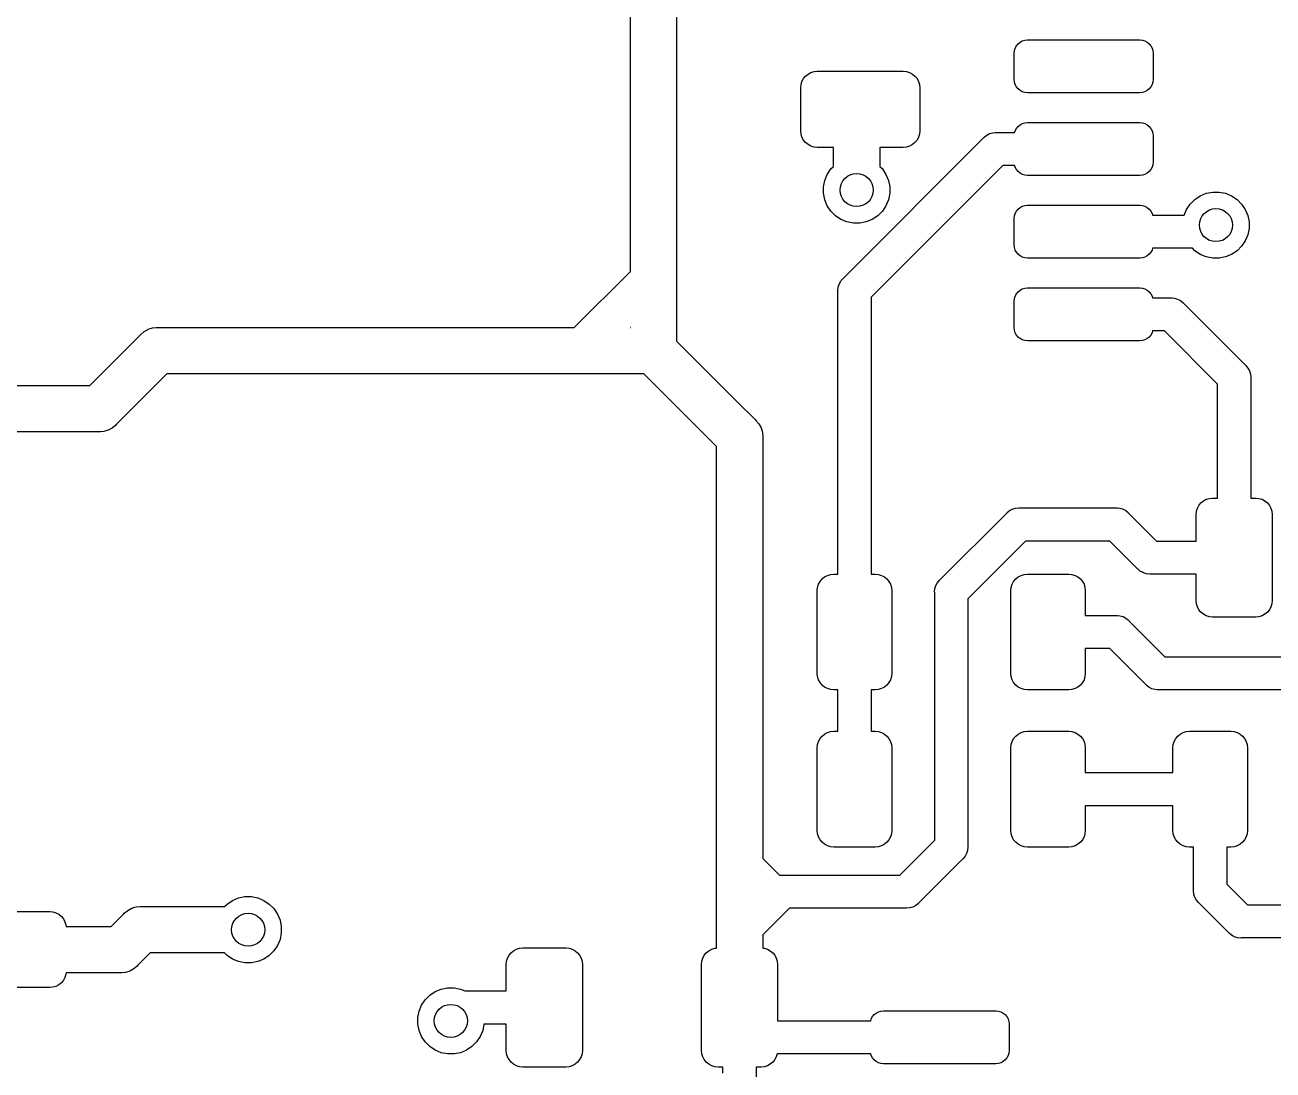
# Model space of a CAD drawing. Extents: x -3.6 to 94.4, y -84.3 to 13.7.
# Drawn here: x 29.38 to 48.24, y -61.75 to -45.95 of the extents above; entities that cross this region are included whole.
import ezdxf

# ---------------------------------------------------------------- set-up
doc = ezdxf.new("R2010")
doc.units = 0
doc.layers.add('BLACK', color=7, linetype='CONTINUOUS')

msp = doc.modelspace()

# ---------------------------------------------------------------- linework, layer by layer
at = {"layer": 'BLACK', "linetype": 'CONTINUOUS'}
for p, q in [((38.525, -49.6757), (38.525, -42.3922)), ((39.225, -42.52), (39.225, -50.73)), ((44.3836, -46.2336), (44.4139, -46.2087)), ((44.4139, -46.2087), (44.4485, -46.1902)), ((44.4485, -46.1902), (44.486, -46.1788)), ((44.486, -46.1788), (44.525, -46.175)), ((44.525, -46.175), (46.225, -46.175)), ((46.225, -46.175), (46.264, -46.1788)), ((46.264, -46.1788), (46.3015, -46.1902)), ((46.3015, -46.1902), (46.3361, -46.2087)), ((46.3361, -46.2087), (46.3664, -46.2336)), ((44.325, -46.375), (44.3288, -46.336)), ((44.325, -46.775), (44.325, -46.375)), ((44.3288, -46.336), (44.3402, -46.2985)), ((44.3402, -46.2985), (44.3587, -46.2639)), ((44.3587, -46.2639), (44.3836, -46.2336)), ((46.3664, -46.2336), (46.3913, -46.2639)), ((46.3913, -46.2639), (46.4098, -46.2985)), ((46.4098, -46.2985), (46.4212, -46.336)), ((46.4212, -46.336), (46.425, -46.375)), ((46.425, -46.375), (46.425, -46.775)), ((41.119, -46.8043), (41.1421, -46.7611)), ((41.1421, -46.7611), (41.1732, -46.7232)), ((41.1732, -46.7232), (41.2111, -46.6921)), ((41.2111, -46.6921), (41.2543, -46.669)), ((41.2543, -46.669), (41.3012, -46.6548)), ((41.3012, -46.6548), (41.35, -46.65)), ((41.35, -46.65), (42.65, -46.65)), ((42.65, -46.65), (42.6988, -46.6548)), ((42.6988, -46.6548), (42.7457, -46.669)), ((42.7457, -46.669), (42.7889, -46.6921)), ((42.7889, -46.6921), (42.8268, -46.7232)), ((42.8268, -46.7232), (42.8579, -46.7611)), ((42.8579, -46.7611), (42.881, -46.8043)), ((41.1, -46.9), (41.1048, -46.8512)), ((41.1, -47.55), (41.1, -46.9)), ((41.1048, -46.8512), (41.119, -46.8043)), ((42.881, -46.8043), (42.8952, -46.8512)), ((42.8952, -46.8512), (42.9, -46.9)), ((42.9, -46.9), (42.9, -47.55)), ((44.3288, -46.814), (44.325, -46.775)), ((44.3402, -46.8515), (44.3288, -46.814)), ((44.3587, -46.8861), (44.3402, -46.8515)), ((44.3836, -46.9164), (44.3587, -46.8861)), ((44.4139, -46.9413), (44.3836, -46.9164)), ((44.4485, -46.9598), (44.4139, -46.9413)), ((44.486, -46.9712), (44.4485, -46.9598)), ((46.3015, -46.9598), (46.264, -46.9712)), ((46.3361, -46.9413), (46.3015, -46.9598)), ((46.3664, -46.9164), (46.3361, -46.9413)), ((46.3913, -46.8861), (46.3664, -46.9164)), ((46.4098, -46.8515), (46.3913, -46.8861)), ((46.4212, -46.814), (46.4098, -46.8515)), ((46.425, -46.775), (46.4212, -46.814)), ((44.525, -46.975), (44.486, -46.9712)), ((46.225, -46.975), (44.525, -46.975)), ((46.264, -46.9712), (46.225, -46.975)), ((44.3402, -47.5485), (44.3587, -47.5139)), ((44.3587, -47.5139), (44.3836, -47.4836)), ((44.3836, -47.4836), (44.4139, -47.4587)), ((44.4139, -47.4587), (44.4485, -47.4402)), ((44.4485, -47.4402), (44.486, -47.4288)), ((44.486, -47.4288), (44.525, -47.425)), ((44.525, -47.425), (46.225, -47.425)), ((46.225, -47.425), (46.264, -47.4288)), ((46.264, -47.4288), (46.3015, -47.4402)), ((46.3015, -47.4402), (46.3361, -47.4587)), ((46.3361, -47.4587), (46.3664, -47.4836)), ((46.3664, -47.4836), (46.3913, -47.5139)), ((46.3913, -47.5139), (46.4098, -47.5485)), ((41.1048, -47.5988), (41.1, -47.55)), ((41.119, -47.6457), (41.1048, -47.5988)), ((41.1421, -47.6889), (41.119, -47.6457)), ((41.1732, -47.7268), (41.1421, -47.6889)), ((41.7444, -49.777), (43.8645, -47.6569)), ((42.8579, -47.6889), (42.8268, -47.7268)), ((42.881, -47.6457), (42.8579, -47.6889)), ((42.8952, -47.5988), (42.881, -47.6457)), ((42.9, -47.55), (42.8952, -47.5988)), ((43.8645, -47.6569), (43.8724, -47.6474)), ((43.8724, -47.6474), (43.9104, -47.6161)), ((43.9104, -47.6161), (43.9539, -47.5929)), ((43.9539, -47.5929), (44.001, -47.5786)), ((44.001, -47.5786), (44.0377, -47.575)), ((44.0377, -47.575), (44.05, -47.5738)), ((44.0377, -47.575), (44.0377, -47.575)), ((44.05, -47.5738), (44.0623, -47.575)), ((44.0623, -47.575), (44.3322, -47.575)), ((44.3322, -47.575), (44.3402, -47.5485)), ((46.4098, -47.5485), (46.4212, -47.586)), ((46.4212, -47.586), (46.425, -47.625)), ((46.425, -47.625), (46.425, -48.025)), ((41.2111, -47.7579), (41.1732, -47.7268)), ((41.2543, -47.781), (41.2111, -47.7579)), ((41.3012, -47.7952), (41.2543, -47.781)), ((41.35, -47.8), (41.3012, -47.7952)), ((41.595, -47.8), (41.35, -47.8)), ((41.595, -48.0879), (41.595, -47.8)), ((42.65, -47.8), (42.295, -47.8)), ((42.295, -47.8), (42.295, -48.0879)), ((42.6988, -47.7952), (42.65, -47.8)), ((42.7457, -47.781), (42.6988, -47.7952)), ((42.7889, -47.7579), (42.7457, -47.781)), ((42.8268, -47.7268), (42.7889, -47.7579)), ((41.5567, -48.1263), (41.595, -48.0879)), ((44.1536, -48.075), (42.1625, -50.0661)), ((42.295, -48.0879), (42.3334, -48.1263)), ((44.3322, -48.075), (44.1536, -48.075)), ((44.3402, -48.1015), (44.3322, -48.075)), ((46.4212, -48.064), (46.4098, -48.1015)), ((46.425, -48.025), (46.4212, -48.064)), ((41.4642, -48.2992), (41.5019, -48.2082)), ((41.5019, -48.2082), (41.5567, -48.1263)), ((42.3334, -48.1263), (42.3881, -48.2082)), ((42.3881, -48.2082), (42.4258, -48.2992)), ((44.3587, -48.1361), (44.3402, -48.1015)), ((44.3836, -48.1664), (44.3587, -48.1361)), ((44.4139, -48.1913), (44.3836, -48.1664)), ((44.4485, -48.2098), (44.4139, -48.1913)), ((44.486, -48.2212), (44.4485, -48.2098)), ((44.525, -48.225), (44.486, -48.2212)), ((46.225, -48.225), (44.525, -48.225)), ((46.264, -48.2212), (46.225, -48.225)), ((46.3015, -48.2098), (46.264, -48.2212)), ((46.3361, -48.1913), (46.3015, -48.2098)), ((46.3664, -48.1664), (46.3361, -48.1913)), ((46.3913, -48.1361), (46.3664, -48.1664)), ((46.4098, -48.1015), (46.3913, -48.1361)), ((41.445, -48.3958), (41.4642, -48.2992)), ((41.445, -48.4943), (41.445, -48.3958)), ((42.4258, -48.2992), (42.445, -48.3958)), ((42.445, -48.3958), (42.445, -48.4943)), ((41.4642, -48.5909), (41.445, -48.4943)), ((41.5019, -48.6819), (41.4642, -48.5909)), ((42.4258, -48.5909), (42.3881, -48.6819)), ((42.445, -48.4943), (42.4258, -48.5909)), ((46.9319, -48.7382), (46.9866, -48.6563)), ((46.9866, -48.6563), (47.0563, -48.5866)), ((47.0563, -48.5866), (47.1382, -48.5319)), ((47.1382, -48.5319), (47.2292, -48.4942)), ((47.2292, -48.4942), (47.3258, -48.475)), ((47.3258, -48.475), (47.4242, -48.475)), ((47.4242, -48.475), (47.5208, -48.4942)), ((47.5208, -48.4942), (47.6118, -48.5319)), ((47.6118, -48.5319), (47.6937, -48.5866)), ((47.6937, -48.5866), (47.7634, -48.6563)), ((47.7634, -48.6563), (47.8181, -48.7382)), ((41.5567, -48.7638), (41.5019, -48.6819)), ((41.6263, -48.8334), (41.5567, -48.7638)), ((41.7082, -48.8881), (41.6263, -48.8334)), ((42.2638, -48.8334), (42.1819, -48.8881)), ((42.3334, -48.7638), (42.2638, -48.8334)), ((42.3881, -48.6819), (42.3334, -48.7638)), ((44.325, -48.875), (44.3288, -48.836)), ((44.3288, -48.836), (44.3402, -48.7985)), ((44.3402, -48.7985), (44.3587, -48.7639)), ((44.3587, -48.7639), (44.3836, -48.7336)), ((44.3836, -48.7336), (44.4139, -48.7087)), ((44.4139, -48.7087), (44.4485, -48.6902)), ((44.4485, -48.6902), (44.486, -48.6788)), ((44.486, -48.6788), (44.525, -48.675)), ((44.525, -48.675), (46.225, -48.675)), ((46.225, -48.675), (46.264, -48.6788)), ((46.264, -48.6788), (46.3015, -48.6902)), ((46.3015, -48.6902), (46.3361, -48.7087)), ((46.3361, -48.7087), (46.3664, -48.7336)), ((46.3664, -48.7336), (46.3913, -48.7639)), ((46.3913, -48.7639), (46.4098, -48.7985)), ((46.4098, -48.7985), (46.4178, -48.825)), ((46.4178, -48.825), (46.8959, -48.825)), ((46.8959, -48.825), (46.9319, -48.7382)), ((47.8181, -48.7382), (47.8558, -48.8292)), ((47.8558, -48.8292), (47.875, -48.9258)), ((41.7992, -48.9258), (41.7082, -48.8881)), ((41.8958, -48.945), (41.7992, -48.9258)), ((41.9943, -48.945), (41.8958, -48.945)), ((42.0909, -48.9258), (41.9943, -48.945)), ((42.1819, -48.8881), (42.0909, -48.9258)), ((44.325, -49.275), (44.325, -48.875)), ((47.875, -49.0242), (47.8558, -49.1208)), ((47.875, -48.9258), (47.875, -49.0242)), ((47.8181, -49.2118), (47.7634, -49.2937)), ((47.8558, -49.1208), (47.8181, -49.2118)), ((44.3288, -49.314), (44.325, -49.275)), ((44.3402, -49.3515), (44.3288, -49.314)), ((44.3587, -49.3861), (44.3402, -49.3515)), ((44.3836, -49.4164), (44.3587, -49.3861)), ((46.3913, -49.3861), (46.3664, -49.4164)), ((46.4098, -49.3515), (46.3913, -49.3861)), ((46.4178, -49.325), (46.4098, -49.3515)), ((47.0179, -49.325), (46.4178, -49.325)), ((47.0563, -49.3634), (47.0179, -49.325)), ((47.1382, -49.4181), (47.0563, -49.3634)), ((47.6937, -49.3634), (47.6118, -49.4181)), ((47.7634, -49.2937), (47.6937, -49.3634)), ((44.4139, -49.4413), (44.3836, -49.4164)), ((44.4485, -49.4598), (44.4139, -49.4413)), ((44.486, -49.4712), (44.4485, -49.4598)), ((44.525, -49.475), (44.486, -49.4712)), ((46.225, -49.475), (44.525, -49.475)), ((46.264, -49.4712), (46.225, -49.475)), ((46.3015, -49.4598), (46.264, -49.4712)), ((46.3361, -49.4413), (46.3015, -49.4598)), ((46.3664, -49.4164), (46.3361, -49.4413)), ((47.2292, -49.4558), (47.1382, -49.4181)), ((47.3258, -49.475), (47.2292, -49.4558)), ((47.4242, -49.475), (47.3258, -49.475)), ((47.5208, -49.4558), (47.4242, -49.475)), ((47.6118, -49.4181), (47.5208, -49.4558)), ((37.6757, -50.525), (38.525, -49.6757)), ((41.7105, -49.8145), (41.7349, -49.7849)), ((41.7349, -49.7849), (41.7444, -49.777)), ((41.6613, -49.9625), (41.6661, -49.9135)), ((41.6625, -49.9748), (41.6613, -49.9625)), ((41.6625, -54.25), (41.6625, -49.9748)), ((41.6661, -49.9135), (41.6804, -49.8664)), ((41.6804, -49.8664), (41.7036, -49.8229)), ((41.7036, -49.8229), (41.7105, -49.8145)), ((44.3836, -49.9836), (44.4139, -49.9587)), ((44.4139, -49.9587), (44.4485, -49.9402)), ((44.4485, -49.9402), (44.486, -49.9288)), ((44.486, -49.9288), (44.525, -49.925)), ((44.525, -49.925), (46.225, -49.925)), ((46.225, -49.925), (46.264, -49.9288)), ((46.264, -49.9288), (46.3015, -49.9402)), ((46.3015, -49.9402), (46.3361, -49.9587)), ((46.3361, -49.9587), (46.3664, -49.9836)), ((42.1625, -50.0661), (42.1625, -54.25)), ((44.325, -50.125), (44.3288, -50.086)), ((44.325, -50.525), (44.325, -50.125)), ((44.3288, -50.086), (44.3402, -50.0485)), ((44.3402, -50.0485), (44.3587, -50.0139)), ((44.3587, -50.0139), (44.3836, -49.9836)), ((46.3664, -49.9836), (46.3913, -50.0139)), ((46.3913, -50.0139), (46.4098, -50.0485)), ((46.4098, -50.0485), (46.4178, -50.075)), ((46.4178, -50.075), (46.6877, -50.075)), ((46.6877, -50.075), (46.7, -50.0738)), ((46.7, -50.0738), (46.7123, -50.075)), ((46.7123, -50.075), (46.749, -50.0786)), ((46.749, -50.0786), (46.7961, -50.0929)), ((46.7961, -50.0929), (46.8396, -50.1161)), ((46.8396, -50.1161), (46.8776, -50.1474)), ((46.8776, -50.1474), (46.8855, -50.1569)), ((46.8855, -50.1569), (47.8181, -51.0895)), ((31.2404, -50.5501), (31.3064, -50.5301)), ((31.3064, -50.5301), (31.3578, -50.525)), ((31.3578, -50.525), (31.375, -50.5233)), ((31.375, -50.5233), (31.3922, -50.525)), ((31.3922, -50.525), (37.6757, -50.525)), ((38.525, -50.5243), (38.5243, -50.525)), ((38.5243, -50.525), (38.525, -50.525)), ((38.525, -50.525), (38.525, -50.5243)), ((44.3288, -50.564), (44.325, -50.525)), ((30.355, -51.4), (31.1154, -50.6397)), ((31.1154, -50.6397), (31.1263, -50.6263)), ((31.1263, -50.6263), (31.1796, -50.5826)), ((31.1796, -50.5826), (31.2273, -50.5571)), ((31.2273, -50.5571), (31.2404, -50.5501)), ((39.225, -50.73), (40.1346, -51.6397)), ((44.3402, -50.6015), (44.3288, -50.564)), ((44.3587, -50.6361), (44.3402, -50.6015)), ((44.3836, -50.6664), (44.3587, -50.6361)), ((44.4139, -50.6913), (44.3836, -50.6664)), ((44.4485, -50.7098), (44.4139, -50.6913)), ((44.486, -50.7212), (44.4485, -50.7098)), ((44.525, -50.725), (44.486, -50.7212)), ((46.225, -50.725), (44.525, -50.725)), ((46.264, -50.7212), (46.225, -50.725)), ((46.3015, -50.7098), (46.264, -50.7212)), ((46.3361, -50.6913), (46.3015, -50.7098)), ((46.3664, -50.6664), (46.3361, -50.6913)), ((46.3913, -50.6361), (46.3664, -50.6664)), ((46.4098, -50.6015), (46.3913, -50.6361)), ((46.4178, -50.575), (46.4098, -50.6015)), ((46.5964, -50.575), (46.4178, -50.575)), ((47.4, -51.3786), (46.5964, -50.575)), ((47.8181, -51.0895), (47.8276, -51.0974)), ((47.8276, -51.0974), (47.8589, -51.1354)), ((31.52, -51.225), (30.7597, -51.9853)), ((38.73, -51.225), (31.52, -51.225)), ((39.6397, -52.1346), (38.73, -51.225)), ((47.8589, -51.1354), (47.8821, -51.1789)), ((47.8821, -51.1789), (47.8964, -51.226)), ((47.8964, -51.226), (47.9012, -51.275)), ((47.9012, -51.275), (47.9, -51.2873)), ((47.9, -51.2873), (47.9, -53.1)), ((27.6, -51.4), (30.355, -51.4)), ((47.4, -53.1), (47.4, -51.3786)), ((40.1346, -51.6397), (40.1347, -51.6397)), ((40.1347, -51.6397), (40.4103, -51.9154)), ((30.6954, -52.0424), (30.6346, -52.0749)), ((30.7487, -51.9987), (30.6954, -52.0424)), ((30.7597, -51.9853), (30.7487, -51.9987)), ((40.4103, -51.9154), (40.4237, -51.9263)), ((40.4237, -51.9263), (40.4674, -51.9796)), ((40.4674, -51.9796), (40.4999, -52.0404)), ((40.4999, -52.0404), (40.5049, -52.0567)), ((30.4828, -52.1), (27.6, -52.1)), ((30.5, -52.1017), (30.4828, -52.1)), ((30.5172, -52.1), (30.5, -52.1017)), ((30.5686, -52.0949), (30.5172, -52.1)), ((30.5172, -52.1), (30.5172, -52.1)), ((30.6346, -52.0749), (30.5686, -52.0949)), ((39.6397, -52.1347), (39.6397, -52.1346)), ((39.825, -52.32), (39.6397, -52.1347)), ((40.5049, -52.0567), (40.5199, -52.1064)), ((40.5199, -52.1064), (40.5267, -52.175)), ((40.5267, -52.175), (40.525, -52.1922)), ((40.525, -52.1922), (40.525, -58.5464)), ((39.825, -58.5672), (39.825, -52.32)), ((47.1171, -53.2111), (47.1482, -53.1732)), ((47.1482, -53.1732), (47.1861, -53.1421)), ((47.1861, -53.1421), (47.2293, -53.119)), ((47.2293, -53.119), (47.2762, -53.1048)), ((47.2762, -53.1048), (47.325, -53.1)), ((47.325, -53.1), (47.4, -53.1)), ((47.9, -53.1), (47.975, -53.1)), ((47.975, -53.1), (48.0238, -53.1048)), ((48.0238, -53.1048), (48.0707, -53.119)), ((48.0707, -53.119), (48.1139, -53.1421)), ((48.1139, -53.1421), (48.1518, -53.1732)), ((48.1518, -53.1732), (48.1829, -53.2111)), ((43.2069, -54.3331), (44.2081, -53.3319)), ((44.2081, -53.3319), (44.216, -53.3224)), ((44.216, -53.3224), (44.254, -53.2911)), ((44.254, -53.2911), (44.2975, -53.2679)), ((44.2975, -53.2679), (44.3446, -53.2536)), ((44.3446, -53.2536), (44.3936, -53.2488)), ((44.3936, -53.2488), (44.4059, -53.25)), ((44.4059, -53.25), (45.8627, -53.25)), ((45.8627, -53.25), (45.875, -53.2488)), ((45.875, -53.2488), (45.8873, -53.25)), ((45.8873, -53.25), (45.924, -53.2536)), ((45.924, -53.2536), (45.9711, -53.2679)), ((45.9711, -53.2679), (46.0146, -53.2911)), ((46.0146, -53.2911), (46.0526, -53.3224)), ((46.0526, -53.3224), (46.0605, -53.3319)), ((46.0605, -53.3319), (46.4786, -53.75)), ((47.075, -53.35), (47.0798, -53.3012)), ((47.075, -53.75), (47.075, -53.35)), ((47.0798, -53.3012), (47.094, -53.2543)), ((47.094, -53.2543), (47.1171, -53.2111)), ((48.1829, -53.2111), (48.206, -53.2543)), ((48.206, -53.2543), (48.2202, -53.3012)), ((48.2202, -53.3012), (48.225, -53.35)), ((48.225, -53.35), (48.225, -54.65)), ((44.4972, -53.75), (43.625, -54.6222)), ((45.7714, -53.75), (44.4972, -53.75)), ((46.1895, -54.1681), (45.7714, -53.75)), ((46.4786, -53.75), (47.075, -53.75)), ((41.4232, -54.3232), (41.4611, -54.2921)), ((41.4611, -54.2921), (41.5043, -54.269)), ((41.5043, -54.269), (41.5512, -54.2548)), ((41.5512, -54.2548), (41.6, -54.25)), ((41.6, -54.25), (41.6625, -54.25)), ((42.1625, -54.25), (42.225, -54.25)), ((42.225, -54.25), (42.2738, -54.2548)), ((42.2738, -54.2548), (42.3207, -54.269)), ((42.3207, -54.269), (42.3639, -54.2921)), ((42.3639, -54.2921), (42.4018, -54.3232)), ((44.3482, -54.3232), (44.3861, -54.2921)), ((44.3861, -54.2921), (44.4293, -54.269)), ((44.4293, -54.269), (44.4762, -54.2548)), ((44.4762, -54.2548), (44.525, -54.25)), ((44.525, -54.25), (45.15, -54.25)), ((45.15, -54.25), (45.1988, -54.2548)), ((45.1988, -54.2548), (45.2457, -54.269)), ((45.2457, -54.269), (45.2889, -54.2921)), ((45.2889, -54.2921), (45.3268, -54.3232)), ((46.1974, -54.1776), (46.1895, -54.1681)), ((46.2354, -54.2089), (46.1974, -54.1776)), ((46.2623, -54.2232), (46.2354, -54.2089)), ((46.2789, -54.2321), (46.2623, -54.2232)), ((46.326, -54.2464), (46.2789, -54.2321)), ((46.375, -54.2512), (46.326, -54.2464)), ((46.3873, -54.25), (46.375, -54.2512)), ((47.075, -54.25), (46.3873, -54.25)), ((47.075, -54.65), (47.075, -54.25)), ((41.35, -54.5), (41.3548, -54.4512)), ((41.35, -55.75), (41.35, -54.5)), ((41.3548, -54.4512), (41.369, -54.4043)), ((41.369, -54.4043), (41.3921, -54.3611)), ((41.3921, -54.3611), (41.4232, -54.3232)), ((42.4018, -54.3232), (42.4329, -54.3611)), ((42.4329, -54.3611), (42.456, -54.4043)), ((42.456, -54.4043), (42.4702, -54.4512)), ((42.4702, -54.4512), (42.475, -54.5)), ((42.475, -54.5), (42.475, -55.75)), ((43.1238, -54.5186), (43.1286, -54.4696)), ((43.1286, -54.4696), (43.1429, -54.4225)), ((43.1429, -54.4225), (43.1661, -54.379)), ((43.1661, -54.379), (43.1694, -54.375)), ((43.1694, -54.375), (43.1974, -54.341)), ((43.1974, -54.341), (43.2069, -54.3331)), ((44.275, -54.5), (44.2798, -54.4512)), ((44.275, -55.75), (44.275, -54.5)), ((44.2798, -54.4512), (44.294, -54.4043)), ((44.294, -54.4043), (44.3171, -54.3611)), ((44.3171, -54.3611), (44.3482, -54.3232)), ((45.3268, -54.3232), (45.3579, -54.3611)), ((45.3579, -54.3611), (45.381, -54.4043)), ((45.381, -54.4043), (45.3952, -54.4512)), ((45.3952, -54.4512), (45.4, -54.5)), ((45.4, -54.5), (45.4, -54.875)), ((43.125, -54.5309), (43.1238, -54.5186)), ((43.125, -58.2714), (43.125, -54.5309)), ((43.625, -54.6222), (43.625, -58.3627)), ((47.0798, -54.6988), (47.075, -54.65)), ((48.225, -54.65), (48.2202, -54.6988)), ((45.4, -54.875), (45.8627, -54.875)), ((45.8627, -54.875), (45.875, -54.8738)), ((45.875, -54.8738), (45.8873, -54.875)), ((45.8873, -54.875), (45.924, -54.8786)), ((45.924, -54.8786), (45.9711, -54.8929)), ((47.094, -54.7457), (47.0798, -54.6988)), ((47.1171, -54.7889), (47.094, -54.7457)), ((47.1482, -54.8268), (47.1171, -54.7889)), ((47.1861, -54.8579), (47.1482, -54.8268)), ((47.2293, -54.881), (47.1861, -54.8579)), ((47.2762, -54.8952), (47.2293, -54.881)), ((48.0707, -54.881), (48.0238, -54.8952)), ((48.1139, -54.8579), (48.0707, -54.881)), ((48.1518, -54.8268), (48.1139, -54.8579)), ((48.1829, -54.7889), (48.1518, -54.8268)), ((48.206, -54.7457), (48.1829, -54.7889)), ((48.2202, -54.6988), (48.206, -54.7457)), ((45.9711, -54.8929), (46.0146, -54.9161)), ((46.0146, -54.9161), (46.0526, -54.9474)), ((46.0526, -54.9474), (46.0605, -54.9569)), ((46.0605, -54.9569), (46.6036, -55.5)), ((47.325, -54.9), (47.2762, -54.8952)), ((47.975, -54.9), (47.325, -54.9)), ((48.0238, -54.8952), (47.975, -54.9)), ((45.7714, -55.375), (45.4, -55.375)), ((45.4, -55.375), (45.4, -55.75)), ((46.3145, -55.9181), (45.7714, -55.375)), ((46.6036, -55.5), (51.5214, -55.5)), ((41.3548, -55.7988), (41.35, -55.75)), ((41.369, -55.8457), (41.3548, -55.7988)), ((42.4702, -55.7988), (42.456, -55.8457)), ((42.475, -55.75), (42.4702, -55.7988)), ((44.2798, -55.7988), (44.275, -55.75)), ((44.294, -55.8457), (44.2798, -55.7988)), ((45.3952, -55.7988), (45.381, -55.8457)), ((45.4, -55.75), (45.3952, -55.7988)), ((41.3921, -55.8889), (41.369, -55.8457)), ((41.4232, -55.9268), (41.3921, -55.8889)), ((41.4611, -55.9579), (41.4232, -55.9268)), ((41.5043, -55.981), (41.4611, -55.9579)), ((41.5512, -55.9952), (41.5043, -55.981)), ((41.6, -56), (41.5512, -55.9952)), ((41.6625, -56), (41.6, -56)), ((41.6625, -56.625), (41.6625, -56)), ((42.225, -56), (42.1625, -56)), ((42.1625, -56), (42.1625, -56.625)), ((42.2738, -55.9952), (42.225, -56)), ((42.3207, -55.981), (42.2738, -55.9952)), ((42.3639, -55.9579), (42.3207, -55.981)), ((42.4018, -55.9268), (42.3639, -55.9579)), ((42.4329, -55.8889), (42.4018, -55.9268)), ((42.456, -55.8457), (42.4329, -55.8889)), ((44.3171, -55.8889), (44.294, -55.8457)), ((44.3482, -55.9268), (44.3171, -55.8889)), ((44.3861, -55.9579), (44.3482, -55.9268)), ((44.4293, -55.981), (44.3861, -55.9579)), ((44.4762, -55.9952), (44.4293, -55.981)), ((44.525, -56), (44.4762, -55.9952)), ((45.15, -56), (44.525, -56)), ((45.1988, -55.9952), (45.15, -56)), ((45.2457, -55.981), (45.1988, -55.9952)), ((45.2889, -55.9579), (45.2457, -55.981)), ((45.3268, -55.9268), (45.2889, -55.9579)), ((45.3579, -55.8889), (45.3268, -55.9268)), ((45.381, -55.8457), (45.3579, -55.8889)), ((46.3224, -55.9276), (46.3145, -55.9181)), ((46.3604, -55.9589), (46.3224, -55.9276)), ((46.4039, -55.9821), (46.3604, -55.9589)), ((46.451, -55.9964), (46.4039, -55.9821)), ((46.4877, -56), (46.451, -55.9964)), ((46.5, -56.0012), (46.4877, -56)), ((46.4877, -56), (46.4877, -56)), ((46.5123, -56), (46.5, -56.0012)), ((51.6127, -56), (46.5123, -56)), ((41.369, -56.7793), (41.3921, -56.7361)), ((41.3921, -56.7361), (41.4232, -56.6982)), ((41.4232, -56.6982), (41.4611, -56.6671)), ((41.4611, -56.6671), (41.5043, -56.644)), ((41.5043, -56.644), (41.5512, -56.6298)), ((41.5512, -56.6298), (41.6, -56.625)), ((41.6, -56.625), (41.6625, -56.625)), ((42.1625, -56.625), (42.225, -56.625)), ((42.225, -56.625), (42.2738, -56.6298)), ((42.2738, -56.6298), (42.3207, -56.644)), ((42.3207, -56.644), (42.3639, -56.6671)), ((42.3639, -56.6671), (42.4018, -56.6982)), ((42.4018, -56.6982), (42.4329, -56.7361)), ((42.4329, -56.7361), (42.456, -56.7793)), ((44.294, -56.7793), (44.3171, -56.7361)), ((44.3171, -56.7361), (44.3482, -56.6982)), ((44.3482, -56.6982), (44.3861, -56.6671)), ((44.3861, -56.6671), (44.4293, -56.644)), ((44.4293, -56.644), (44.4762, -56.6298)), ((44.4762, -56.6298), (44.525, -56.625)), ((44.525, -56.625), (45.15, -56.625)), ((45.15, -56.625), (45.1988, -56.6298)), ((45.1988, -56.6298), (45.2457, -56.644)), ((45.2457, -56.644), (45.2889, -56.6671)), ((45.2889, -56.6671), (45.3268, -56.6982)), ((45.3268, -56.6982), (45.3579, -56.7361)), ((45.3579, -56.7361), (45.381, -56.7793)), ((46.744, -56.7793), (46.7671, -56.7361)), ((46.7671, -56.7361), (46.7982, -56.6982)), ((46.7982, -56.6982), (46.8361, -56.6671)), ((46.8361, -56.6671), (46.8793, -56.644)), ((46.8793, -56.644), (46.9262, -56.6298)), ((46.9262, -56.6298), (46.975, -56.625)), ((46.975, -56.625), (47.6, -56.625)), ((47.6, -56.625), (47.6488, -56.6298)), ((47.6488, -56.6298), (47.6957, -56.644)), ((47.6957, -56.644), (47.7389, -56.6671)), ((47.7389, -56.6671), (47.7768, -56.6982)), ((47.7768, -56.6982), (47.8079, -56.7361)), ((47.8079, -56.7361), (47.831, -56.7793)), ((41.35, -56.875), (41.3548, -56.8262)), ((41.35, -58.125), (41.35, -56.875)), ((41.3548, -56.8262), (41.369, -56.7793)), ((42.456, -56.7793), (42.4702, -56.8262)), ((42.4702, -56.8262), (42.475, -56.875)), ((42.475, -56.875), (42.475, -58.125)), ((44.275, -56.875), (44.2798, -56.8262)), ((44.275, -58.125), (44.275, -56.875)), ((44.2798, -56.8262), (44.294, -56.7793)), ((45.381, -56.7793), (45.3952, -56.8262)), ((45.3952, -56.8262), (45.4, -56.875)), ((45.4, -56.875), (45.4, -57.25)), ((46.725, -56.875), (46.7298, -56.8262)), ((46.725, -57.25), (46.725, -56.875)), ((46.7298, -56.8262), (46.744, -56.7793)), ((47.831, -56.7793), (47.8452, -56.8262)), ((47.8452, -56.8262), (47.85, -56.875)), ((47.85, -56.875), (47.85, -58.125)), ((45.4, -57.25), (46.725, -57.25)), ((46.725, -57.75), (45.4, -57.75)), ((45.4, -57.75), (45.4, -58.125)), ((46.725, -58.125), (46.725, -57.75)), ((41.3548, -58.1738), (41.35, -58.125)), ((41.369, -58.2207), (41.3548, -58.1738)), ((41.3921, -58.2639), (41.369, -58.2207)), ((41.4232, -58.3018), (41.3921, -58.2639)), ((42.4329, -58.2639), (42.4018, -58.3018)), ((42.456, -58.2207), (42.4329, -58.2639)), ((42.4702, -58.1738), (42.456, -58.2207)), ((42.475, -58.125), (42.4702, -58.1738)), ((42.5964, -58.8), (43.125, -58.2714)), ((44.2798, -58.1738), (44.275, -58.125)), ((44.294, -58.2207), (44.2798, -58.1738)), ((44.3171, -58.2639), (44.294, -58.2207)), ((44.3482, -58.3018), (44.3171, -58.2639)), ((45.3579, -58.2639), (45.3268, -58.3018)), ((45.381, -58.2207), (45.3579, -58.2639)), ((45.3952, -58.1738), (45.381, -58.2207)), ((45.4, -58.125), (45.3952, -58.1738)), ((46.7298, -58.1738), (46.725, -58.125)), ((46.744, -58.2207), (46.7298, -58.1738)), ((46.7671, -58.2639), (46.744, -58.2207)), ((46.7982, -58.3018), (46.7671, -58.2639)), ((47.8079, -58.2639), (47.7768, -58.3018)), ((47.831, -58.2207), (47.8079, -58.2639)), ((47.8452, -58.1738), (47.831, -58.2207)), ((47.85, -58.125), (47.8452, -58.1738)), ((41.4611, -58.3329), (41.4232, -58.3018)), ((41.5043, -58.356), (41.4611, -58.3329)), ((41.5512, -58.3702), (41.5043, -58.356)), ((41.6, -58.375), (41.5512, -58.3702)), ((42.225, -58.375), (41.6, -58.375)), ((42.2738, -58.3702), (42.225, -58.375)), ((42.3207, -58.356), (42.2738, -58.3702)), ((42.3639, -58.3329), (42.3207, -58.356)), ((42.4018, -58.3018), (42.3639, -58.3329)), ((43.6208, -58.426), (43.6071, -58.4711)), ((43.6214, -58.424), (43.6208, -58.426)), ((43.6262, -58.375), (43.6214, -58.424)), ((43.625, -58.3627), (43.6262, -58.375)), ((44.3861, -58.3329), (44.3482, -58.3018)), ((44.4293, -58.356), (44.3861, -58.3329)), ((44.4762, -58.3702), (44.4293, -58.356)), ((44.525, -58.375), (44.4762, -58.3702)), ((45.15, -58.375), (44.525, -58.375)), ((45.1988, -58.3702), (45.15, -58.375)), ((45.2457, -58.356), (45.1988, -58.3702)), ((45.2889, -58.3329), (45.2457, -58.356)), ((45.3268, -58.3018), (45.2889, -58.3329)), ((46.8361, -58.3329), (46.7982, -58.3018)), ((46.8793, -58.356), (46.8361, -58.3329)), ((46.9262, -58.3702), (46.8793, -58.356)), ((46.975, -58.375), (46.9262, -58.3702)), ((47.0375, -58.375), (46.975, -58.375)), ((47.0375, -59.0252), (47.0375, -58.375)), ((47.6, -58.375), (47.5375, -58.375)), ((47.5375, -58.375), (47.5375, -58.9339)), ((47.6488, -58.3702), (47.6, -58.375)), ((47.6957, -58.356), (47.6488, -58.3702)), ((47.7389, -58.3329), (47.6957, -58.356)), ((47.7768, -58.3018), (47.7389, -58.3329)), ((39.825, -59.0672), (39.825, -58.5672)), ((39.825, -58.5672), (39.825, -58.5672)), ((40.525, -58.5464), (40.7786, -58.8)), ((43.5431, -58.5605), (42.8855, -59.2181)), ((43.5526, -58.5526), (43.5431, -58.5605)), ((43.5839, -58.5146), (43.5526, -58.5526)), ((43.6071, -58.4711), (43.5839, -58.5146)), ((40.7786, -58.8), (40.7877, -58.8)), ((40.7877, -58.8), (40.8, -58.7988)), ((40.8, -58.7988), (40.8123, -58.8)), ((40.8123, -58.8), (42.5964, -58.8)), ((47.0363, -59.0375), (47.0375, -59.0252)), ((47.5375, -58.9339), (47.8536, -59.25)), ((32.4313, -59.2366), (32.5132, -59.1819)), ((32.5132, -59.1819), (32.6042, -59.1442)), ((32.6042, -59.1442), (32.7008, -59.125)), ((32.7008, -59.125), (32.7992, -59.125)), ((32.7992, -59.125), (32.8958, -59.1442)), ((32.8958, -59.1442), (32.9868, -59.1819)), ((32.9868, -59.1819), (33.0687, -59.2366)), ((39.825, -59.7172), (39.825, -59.0672)), ((39.825, -59.0672), (39.825, -59.0672)), ((42.8855, -59.2181), (42.8776, -59.2276)), ((47.0411, -59.0865), (47.0363, -59.0375)), ((47.0525, -59.124), (47.0411, -59.0865)), ((47.0554, -59.1336), (47.0525, -59.124)), ((47.0786, -59.1771), (47.0554, -59.1336)), ((47.1099, -59.2151), (47.0786, -59.1771)), ((47.1194, -59.223), (47.1099, -59.2151)), ((47.5645, -59.6681), (47.1194, -59.223)), ((28.45, -59.35), (29.75, -59.35)), ((29.75, -59.35), (29.7988, -59.3548)), ((29.7988, -59.3548), (29.8457, -59.369)), ((29.8457, -59.369), (29.8889, -59.3921)), ((29.8889, -59.3921), (29.9268, -59.4232)), ((30.68, -59.575), (30.8654, -59.3897)), ((30.8654, -59.3897), (30.8763, -59.3763)), ((30.8763, -59.3763), (30.9296, -59.3326)), ((30.9296, -59.3326), (30.9904, -59.3001)), ((30.9904, -59.3001), (31.0364, -59.2861)), ((31.0364, -59.2861), (31.0564, -59.2801)), ((31.0564, -59.2801), (31.125, -59.2733)), ((31.125, -59.2733), (31.1422, -59.275)), ((31.1422, -59.275), (32.3929, -59.275)), ((32.3929, -59.275), (32.4313, -59.2366)), ((33.0687, -59.2366), (33.1384, -59.3063)), ((33.1384, -59.3063), (33.1931, -59.3882)), ((33.1931, -59.3882), (33.2308, -59.4792)), ((40.9286, -59.3), (40.525, -59.7036)), ((42.6877, -59.3), (40.9286, -59.3)), ((42.7, -59.3012), (42.6877, -59.3)), ((42.749, -59.2964), (42.7, -59.3012)), ((42.7663, -59.2911), (42.749, -59.2964)), ((42.7961, -59.2821), (42.7663, -59.2911)), ((42.8396, -59.2589), (42.7961, -59.2821)), ((42.8776, -59.2276), (42.8396, -59.2589)), ((47.8536, -59.25), (51.8964, -59.25)), ((29.9268, -59.4232), (29.9579, -59.4611)), ((29.9579, -59.4611), (29.981, -59.5043)), ((29.981, -59.5043), (29.9952, -59.5512)), ((29.9952, -59.5512), (29.9975, -59.575)), ((29.9975, -59.575), (30.68, -59.575)), ((33.2308, -59.4792), (33.25, -59.5758)), ((33.25, -59.5758), (33.25, -59.6742)), ((33.2308, -59.7708), (33.1931, -59.8618)), ((33.25, -59.6742), (33.2308, -59.7708)), ((39.825, -59.9025), (39.825, -59.7172)), ((39.825, -59.7172), (39.825, -59.7172)), ((40.525, -59.7036), (40.525, -59.9025)), ((47.5724, -59.6776), (47.5645, -59.6681)), ((47.6104, -59.7089), (47.5724, -59.6776)), ((47.6334, -59.7211), (47.6104, -59.7089)), ((47.6539, -59.7321), (47.6334, -59.7211)), ((47.701, -59.7464), (47.6539, -59.7321)), ((47.75, -59.7512), (47.701, -59.7464)), ((47.7623, -59.75), (47.75, -59.7512)), ((51.9877, -59.75), (47.7623, -59.75)), ((31.27, -59.975), (31.0847, -60.1603)), ((32.3929, -59.975), (31.27, -59.975)), ((32.4313, -60.0134), (32.3929, -59.975)), ((33.1384, -59.9437), (33.0687, -60.0134)), ((33.1931, -59.8618), (33.1384, -59.9437)), ((36.6921, -60.0111), (36.7232, -59.9732)), ((36.7232, -59.9732), (36.7611, -59.9421)), ((36.7611, -59.9421), (36.8043, -59.919)), ((36.8043, -59.919), (36.8512, -59.9048)), ((36.8512, -59.9048), (36.9, -59.9)), ((36.9, -59.9), (37.55, -59.9)), ((37.55, -59.9), (37.5988, -59.9048)), ((37.5988, -59.9048), (37.6457, -59.919)), ((37.6457, -59.919), (37.6889, -59.9421)), ((37.6889, -59.9421), (37.7268, -59.9732)), ((37.7268, -59.9732), (37.7579, -60.0111)), ((39.6421, -60.0111), (39.6732, -59.9732)), ((39.6732, -59.9732), (39.7111, -59.9421)), ((39.7111, -59.9421), (39.7543, -59.919)), ((39.7543, -59.919), (39.8012, -59.9048)), ((39.8012, -59.9048), (39.825, -59.9025)), ((40.525, -59.9025), (40.5488, -59.9048)), ((40.5488, -59.9048), (40.5957, -59.919)), ((40.5957, -59.919), (40.6389, -59.9421)), ((40.6389, -59.9421), (40.6768, -59.9732)), ((40.6768, -59.9732), (40.7079, -60.0111)), ((31.0847, -60.1603), (31.0737, -60.1737)), ((32.5132, -60.0681), (32.4313, -60.0134)), ((32.6042, -60.1058), (32.5132, -60.0681)), ((32.7008, -60.125), (32.6042, -60.1058)), ((32.7992, -60.125), (32.7008, -60.125)), ((32.8958, -60.1058), (32.7992, -60.125)), ((32.9868, -60.0681), (32.8958, -60.1058)), ((33.0687, -60.0134), (32.9868, -60.0681)), ((36.65, -60.15), (36.6548, -60.1012)), ((36.65, -60.55), (36.65, -60.15)), ((36.6548, -60.1012), (36.669, -60.0543)), ((36.669, -60.0543), (36.6921, -60.0111)), ((37.7579, -60.0111), (37.781, -60.0543)), ((37.781, -60.0543), (37.7952, -60.1012)), ((37.7952, -60.1012), (37.8, -60.15)), ((37.8, -60.15), (37.8, -61.45)), ((39.6, -60.15), (39.6048, -60.1012)), ((39.6, -61.45), (39.6, -60.15)), ((39.6048, -60.1012), (39.619, -60.0543)), ((39.619, -60.0543), (39.6421, -60.0111)), ((40.7079, -60.0111), (40.731, -60.0543)), ((40.731, -60.0543), (40.7452, -60.1012)), ((40.7452, -60.1012), (40.75, -60.15)), ((40.75, -60.15), (40.75, -61)), ((29.981, -60.3457), (29.9579, -60.3889)), ((29.9952, -60.2988), (29.981, -60.3457)), ((29.9975, -60.275), (29.9952, -60.2988)), ((30.8078, -60.275), (29.9975, -60.275)), ((30.825, -60.2767), (30.8078, -60.275)), ((30.8422, -60.275), (30.825, -60.2767)), ((30.8936, -60.2699), (30.8422, -60.275)), ((30.8422, -60.275), (30.8422, -60.275)), ((30.9596, -60.2499), (30.8936, -60.2699)), ((31.0204, -60.2174), (30.9596, -60.2499)), ((31.0737, -60.1737), (31.0204, -60.2174)), ((29.75, -60.5), (28.45, -60.5)), ((29.7988, -60.4952), (29.75, -60.5)), ((29.8457, -60.481), (29.7988, -60.4952)), ((29.8889, -60.4579), (29.8457, -60.481)), ((29.9268, -60.4268), (29.8889, -60.4579)), ((29.9579, -60.3889), (29.9268, -60.4268)), ((35.5762, -60.5597), (35.6672, -60.522)), ((35.6672, -60.522), (35.7638, -60.5028)), ((35.7638, -60.5028), (35.8623, -60.5028)), ((35.8623, -60.5028), (35.9589, -60.522)), ((35.9589, -60.522), (36.0261, -60.5498)), ((35.3699, -60.7659), (35.4247, -60.684)), ((35.4247, -60.684), (35.4943, -60.6144)), ((35.4943, -60.6144), (35.5762, -60.5597)), ((36.0261, -60.5498), (36.0281, -60.55)), ((36.0281, -60.55), (36.65, -60.55)), ((35.313, -60.9535), (35.3323, -60.8569)), ((35.3323, -60.8569), (35.3699, -60.7659)), ((42.1837, -60.9389), (42.2086, -60.9086)), ((42.2086, -60.9086), (42.2389, -60.8837)), ((42.2389, -60.8837), (42.2735, -60.8652)), ((42.2735, -60.8652), (42.311, -60.8538)), ((42.311, -60.8538), (42.35, -60.85)), ((42.35, -60.85), (44.05, -60.85)), ((44.05, -60.85), (44.089, -60.8538)), ((44.089, -60.8538), (44.1265, -60.8652)), ((44.1265, -60.8652), (44.1611, -60.8837)), ((44.1611, -60.8837), (44.1914, -60.9086)), ((44.1914, -60.9086), (44.2163, -60.9389)), ((35.313, -61.052), (35.313, -60.9535)), ((35.3323, -61.1486), (35.313, -61.052)), ((36.313, -61.052), (36.2938, -61.1486)), ((36.65, -61.05), (36.313, -61.05)), ((36.313, -61.05), (36.313, -61.052)), ((36.65, -61.45), (36.65, -61.05)), ((40.75, -61), (42.1572, -61)), ((42.1572, -61), (42.1652, -60.9735)), ((42.1652, -60.9735), (42.1837, -60.9389)), ((44.2163, -60.9389), (44.2348, -60.9735)), ((44.2348, -60.9735), (44.2462, -61.011)), ((44.2462, -61.011), (44.25, -61.05)), ((44.25, -61.05), (44.25, -61.45)), ((35.3699, -61.2396), (35.3323, -61.1486)), ((35.4247, -61.3215), (35.3699, -61.2396)), ((36.2561, -61.2396), (36.2014, -61.3215)), ((36.2938, -61.1486), (36.2561, -61.2396)), ((35.4943, -61.3911), (35.4247, -61.3215)), ((35.5762, -61.4458), (35.4943, -61.3911)), ((35.6672, -61.4835), (35.5762, -61.4458)), ((35.7638, -61.5028), (35.6672, -61.4835)), ((35.9589, -61.4835), (35.8623, -61.5028)), ((36.0499, -61.4458), (35.9589, -61.4835)), ((36.1318, -61.3911), (36.0499, -61.4458)), ((36.2014, -61.3215), (36.1318, -61.3911)), ((36.6548, -61.4988), (36.65, -61.45)), ((37.8, -61.45), (37.7952, -61.4988)), ((39.6048, -61.4988), (39.6, -61.45)), ((44.25, -61.45), (44.2462, -61.489)), ((35.8623, -61.5028), (35.7638, -61.5028)), ((36.669, -61.5457), (36.6548, -61.4988)), ((36.6921, -61.5889), (36.669, -61.5457)), ((36.7232, -61.6268), (36.6921, -61.5889)), ((36.7611, -61.6579), (36.7232, -61.6268)), ((36.8043, -61.681), (36.7611, -61.6579)), ((37.6889, -61.6579), (37.6457, -61.681)), ((37.7268, -61.6268), (37.6889, -61.6579)), ((37.7579, -61.5889), (37.7268, -61.6268)), ((37.781, -61.5457), (37.7579, -61.5889)), ((37.7952, -61.4988), (37.781, -61.5457)), ((39.619, -61.5457), (39.6048, -61.4988)), ((39.6421, -61.5889), (39.619, -61.5457)), ((39.6732, -61.6268), (39.6421, -61.5889)), ((39.7111, -61.6579), (39.6732, -61.6268)), ((39.7543, -61.681), (39.7111, -61.6579)), ((40.6389, -61.6579), (40.5957, -61.681)), ((40.6768, -61.6268), (40.6389, -61.6579)), ((40.7079, -61.5889), (40.6768, -61.6268)), ((40.731, -61.5457), (40.7079, -61.5889)), ((40.7448, -61.5), (40.731, -61.5457)), ((42.1572, -61.5), (40.7448, -61.5)), ((42.1652, -61.5265), (42.1572, -61.5)), ((42.1837, -61.5611), (42.1652, -61.5265)), ((42.2086, -61.5914), (42.1837, -61.5611)), ((42.2389, -61.6163), (42.2086, -61.5914)), ((42.2735, -61.6348), (42.2389, -61.6163)), ((42.311, -61.6462), (42.2735, -61.6348)), ((42.35, -61.65), (42.311, -61.6462)), ((44.05, -61.65), (42.35, -61.65)), ((44.089, -61.6462), (44.05, -61.65)), ((44.1265, -61.6348), (44.089, -61.6462)), ((44.1611, -61.6163), (44.1265, -61.6348)), ((44.1914, -61.5914), (44.1611, -61.6163)), ((44.2163, -61.5611), (44.1914, -61.5914)), ((44.2348, -61.5265), (44.2163, -61.5611)), ((44.2462, -61.489), (44.2348, -61.5265)), ((36.8512, -61.6952), (36.8043, -61.681)), ((36.9, -61.7), (36.8512, -61.6952)), ((37.55, -61.7), (36.9, -61.7)), ((37.5988, -61.6952), (37.55, -61.7)), ((37.6457, -61.681), (37.5988, -61.6952)), ((39.8012, -61.6952), (39.7543, -61.681)), ((39.85, -61.7), (39.8012, -61.6952)), ((39.925, -61.7), (39.85, -61.7)), ((39.925, -61.7916), (39.925, -61.7)), ((40.5, -61.7), (40.425, -61.7)), ((40.425, -61.7), (40.425, -61.8491)), ((40.5488, -61.6952), (40.5, -61.7)), ((40.5957, -61.681), (40.5488, -61.6952))]:
    msp.add_line(p, q, dxfattribs=at)
at = {"layer": 'BLACK'}
for centre in [(41.945, -48.445), (47.375, -48.975), (32.75, -59.625), (35.813, -61.0028)]:
    msp.add_circle(centre, 0.25, dxfattribs=at)

doc.saveas('drawing.dxf')
